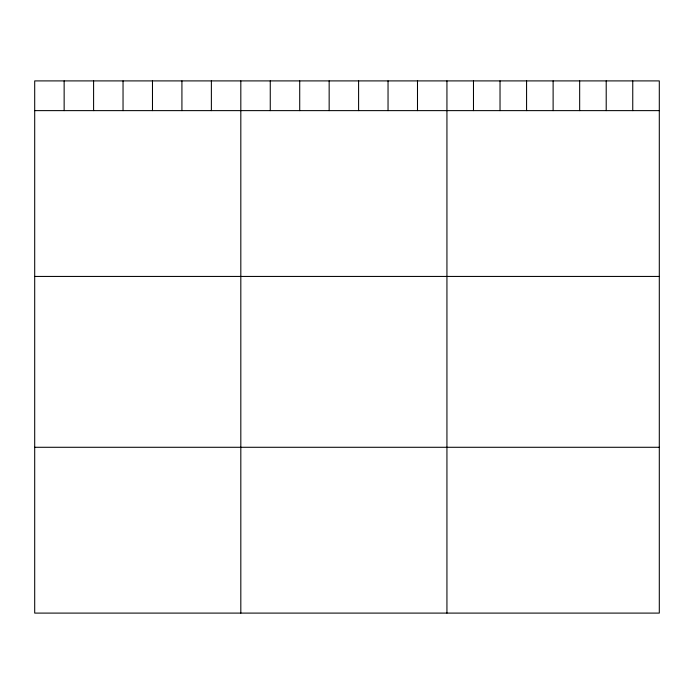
<?xml version="1.0" encoding="UTF-8"?>
<svg xmlns="http://www.w3.org/2000/svg" width="694" height="694" viewBox="0 0 694 694"><rect width="100%" height="100%" fill="white"/><g stroke="black" fill="none" stroke-linecap="round" stroke-linejoin="round"><path stroke-width="1.04" d="M659.3 110.624L659.3 613.097L34.7 613.097L34.7 80.903L659.3 80.903L659.3 110.624L34.7 110.624M34.7 276.438L659.3 276.438M34.7 447.283L659.3 447.283M632.755 80.903L632.755 110.624M606.209 80.903L606.209 110.624M579.664 80.903L579.664 110.624M553.118 80.903L553.118 110.624M526.572 80.903L526.572 110.624M500.027 80.903L500.027 110.624M473.481 80.903L473.481 110.624M446.936 80.903L446.936 613.097M417.493 80.903L417.493 110.624M388.041 80.903L388.041 110.624M358.598 80.903L358.598 110.624M329.156 80.903L329.156 110.624M299.713 80.903L299.713 110.624M270.261 80.903L270.261 110.624M240.818 80.903L240.818 613.097M211.375 80.903L211.375 110.624M181.923 80.903L181.923 110.624M152.48 80.903L152.48 110.624M123.038 80.903L123.038 110.624M93.595 80.903L93.595 110.624M64.143 80.903L64.143 110.624"/></g></svg>
